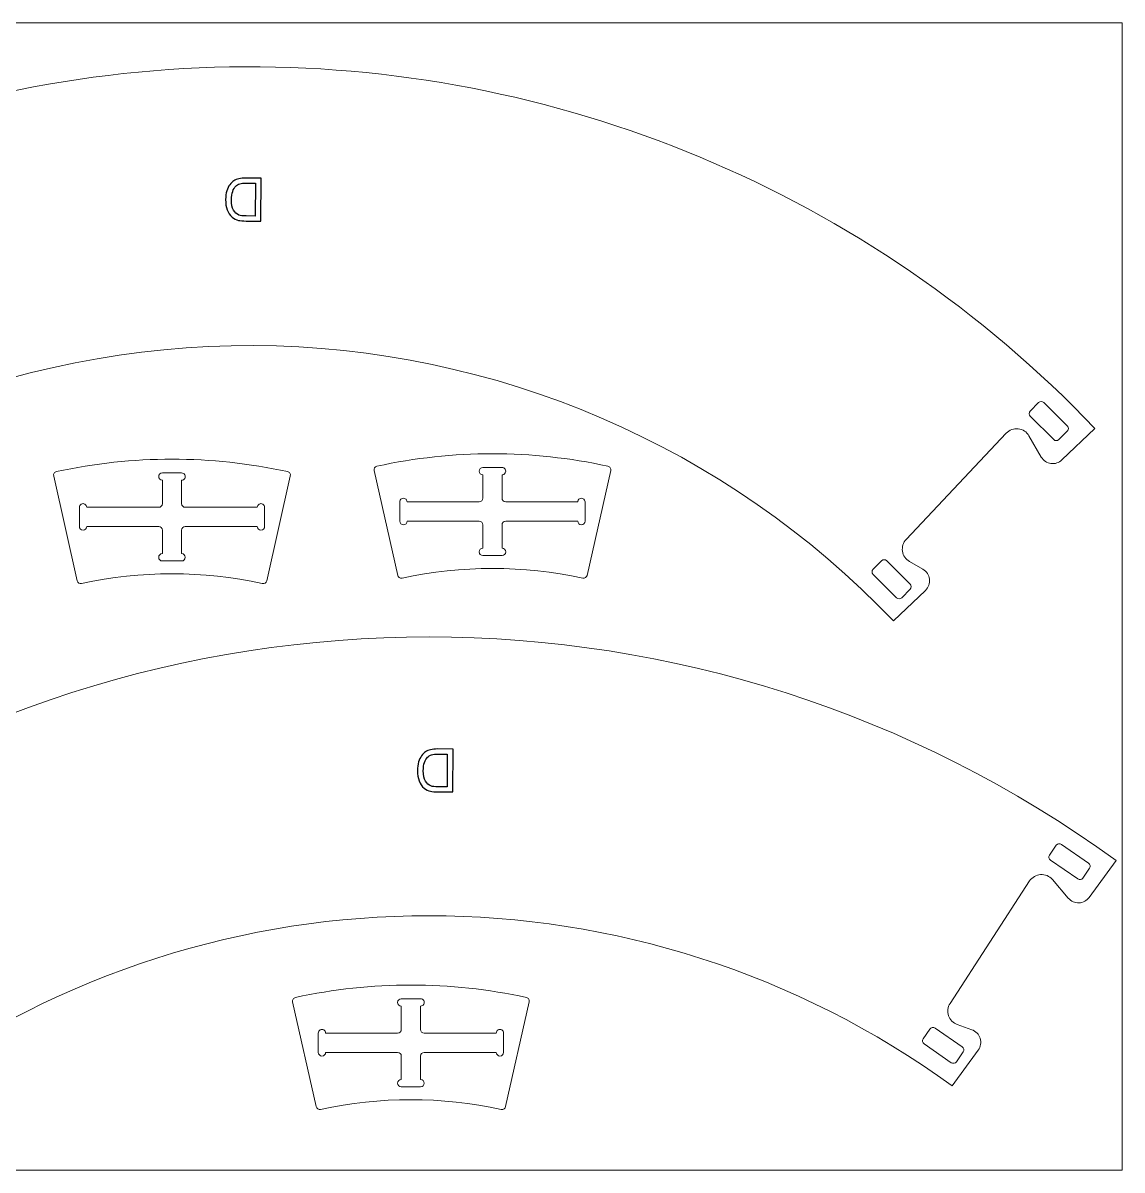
# Model space of a CAD drawing. Header units: centimetres. Extents: x -106 to 144, y -1458 to -1333.
# Drawn here: x 24.5 to 144.3, y -1458.3 to -1333.3 of the extents above; entities that cross this region are included whole.
import ezdxf

# ---------------------------------------------------------------- set-up
doc = ezdxf.new("R2010")
doc.units = ezdxf.units.CM
doc.header["$MEASUREMENT"] = 0
for name, color, linetype in [('decoupe', 7, 'Continuous'), ('lettres', 7, 'Continuous'), ('planche', 7, 'Continuous'), ('trous', 7, 'Continuous')]:
    doc.layers.add(name, color=color, linetype=linetype)

msp = doc.modelspace()

# ---------------------------------------------------------------- linework, layer by layer
at = {"layer": 'decoupe', "color": 5, "lineweight": 9}
for points, knots in [([(-20.36379, -1397.76647), (-20.36379, -1397.76647), (-45.91822, -1380.64063), (-45.91822, -1380.64063), (-22.22956, -1354.10935), (11.4647, -1338.67906), (47.02737, -1338.07622), (82.58993, -1337.47325), (116.78783, -1351.75258), (141.36227, -1377.46569), (141.36227, -1377.46569), (137.76646, -1380.8995), (137.76646, -1380.8995), (137.44521, -1381.20632), (137.00114, -1381.34894), (136.56142, -1381.28651), (136.12159, -1381.22407), (135.73466, -1380.96367), (135.51145, -1380.57962), (135.51145, -1380.57962), (134.16556, -1378.26437), (134.16556, -1378.26437), (133.91977, -1377.84163), (133.48879, -1377.55952), (133.00292, -1377.5036), (132.51704, -1377.44757), (132.03329, -1377.62416), (131.69775, -1377.98005), (131.69775, -1377.98005), (120.78295, -1389.55572), (120.78295, -1389.55572), (120.45722, -1389.90109), (120.30781, -1390.37663), (120.37734, -1390.84627), (120.44699, -1391.31579), (120.72792, -1391.72754), (121.13972, -1391.96366), (121.13972, -1391.96366), (122.60512, -1392.80397), (122.60512, -1392.80397), (123.00198, -1393.03154), (123.2682, -1393.43288), (123.32328, -1393.88699), (123.37848, -1394.3411), (123.21617, -1394.79463), (122.88535, -1395.11046), (122.88535, -1395.11046), (119.39472, -1398.44392), (119.39472, -1398.44392), (101.18374, -1379.39376), (76.01325, -1368.56202), (49.65929, -1368.43427), (23.30532, -1368.30653), (-1.96899, -1378.89375), (-20.36379, -1397.76647)], [0, 0, 0, 0, 0.055555556, 0.055555556, 0.055555556, 0.111111111, 0.111111111, 0.111111111, 0.166666667, 0.166666667, 0.166666667, 0.222222222, 0.222222222, 0.222222222, 0.277777778, 0.277777778, 0.277777778, 0.333333333, 0.333333333, 0.333333333, 0.388888889, 0.388888889, 0.388888889, 0.444444444, 0.444444444, 0.444444444, 0.5, 0.5, 0.5, 0.555555556, 0.555555556, 0.555555556, 0.611111111, 0.611111111, 0.611111111, 0.666666667, 0.666666667, 0.666666667, 0.722222222, 0.722222222, 0.722222222, 0.777777778, 0.777777778, 0.777777778, 0.833333333, 0.833333333, 0.833333333, 0.888888889, 0.888888889, 0.888888889, 0.944444444, 0.944444444, 0.944444444, 1, 1, 1, 1]), ([(63.08145, -1381.58054), (62.97723, -1381.60319), (62.88649, -1381.66652), (62.82909, -1381.75645), (62.77181, -1381.84638), (62.75287, -1381.95537), (62.77634, -1382.05947), (62.77634, -1382.05947), (65.35158, -1393.47284), (65.35158, -1393.47284), (65.39991, -1393.68698), (65.61196, -1393.82223), (65.82656, -1393.77563), (72.31637, -1392.36938), (79.03217, -1392.36938), (85.52197, -1393.77563), (85.73658, -1393.82223), (85.94862, -1393.68698), (85.99696, -1393.47284), (85.99696, -1393.47284), (88.57232, -1382.05947), (88.57232, -1382.05947), (88.59579, -1381.95537), (88.57673, -1381.84638), (88.51945, -1381.75645), (88.46217, -1381.66652), (88.37131, -1381.60319), (88.26708, -1381.58054), (79.96901, -1379.77494), (71.37953, -1379.77494), (63.08145, -1381.58054)], [0, 0, 0, 0, 0.1, 0.1, 0.1, 0.2, 0.2, 0.2, 0.3, 0.3, 0.3, 0.4, 0.4, 0.4, 0.5, 0.5, 0.5, 0.6, 0.6, 0.6, 0.7, 0.7, 0.7, 0.8, 0.8, 0.8, 0.9, 0.9, 0.9, 1, 1, 1, 1]), ([(28.15035, -1382.16974), (28.04613, -1382.19239), (27.95539, -1382.25572), (27.89799, -1382.34565), (27.84071, -1382.43558), (27.82177, -1382.54457), (27.84524, -1382.64867), (27.84524, -1382.64867), (30.42048, -1394.06204), (30.42048, -1394.06204), (30.46881, -1394.27618), (30.68086, -1394.41143), (30.89546, -1394.36483), (37.38527, -1392.95858), (44.10107, -1392.95858), (50.59087, -1394.36483), (50.80548, -1394.41143), (51.01752, -1394.27618), (51.06586, -1394.06204), (51.06586, -1394.06204), (53.64122, -1382.64867), (53.64122, -1382.64867), (53.66469, -1382.54457), (53.64563, -1382.43558), (53.58835, -1382.34565), (53.53107, -1382.25572), (53.44021, -1382.19239), (53.33598, -1382.16974), (45.03791, -1380.36414), (36.44843, -1380.36414), (28.15035, -1382.16974)], [0, 0, 0, 0, 0.1, 0.1, 0.1, 0.2, 0.2, 0.2, 0.3, 0.3, 0.3, 0.4, 0.4, 0.4, 0.5, 0.5, 0.5, 0.6, 0.6, 0.6, 0.7, 0.7, 0.7, 0.8, 0.8, 0.8, 0.9, 0.9, 0.9, 1, 1, 1, 1]), ([(-6.93538, -1434.11171), (-6.93538, -1434.11171), (-6.93538, -1434.11182), (-6.93538, -1434.11182), (-6.93538, -1434.11182), (3.0715, -1446.48073), (3.0715, -1446.48073), (3.35089, -1446.82596), (3.77291, -1447.02415), (4.21699, -1447.01868), (4.66107, -1447.01309), (5.07807, -1446.80439), (5.34862, -1446.45224), (5.34862, -1446.45224), (6.3778, -1445.11273), (6.3778, -1445.11273), (6.67579, -1444.72503), (7.13915, -1444.50055), (7.62808, -1444.5073), (8.117, -1444.51394), (8.57409, -1444.75096), (8.86135, -1445.14661), (8.86135, -1445.14661), (11.69642, -1449.05283), (11.69642, -1449.05283), (45.73468, -1424.38342), (91.77843, -1424.40636), (125.7921, -1449.10967), (125.7921, -1449.10967), (128.63106, -1445.20628), (128.63106, -1445.20628), (128.90011, -1444.83635), (128.97878, -1444.36117), (128.8434, -1443.92422), (128.70802, -1443.4874), (128.37438, -1443.13994), (127.94328, -1442.98693), (127.94328, -1442.98693), (126.35129, -1442.42204), (126.35129, -1442.42204), (125.90392, -1442.26321), (125.55401, -1441.90831), (125.40168, -1441.45869), (125.24934, -1441.00908), (125.3114, -1440.51449), (125.57013, -1440.11643), (125.57013, -1440.11643), (134.24143, -1426.77711), (134.24143, -1426.77711), (134.50794, -1426.36709), (134.95238, -1426.10682), (135.4404, -1426.07511), (135.92853, -1426.0434), (136.40283, -1426.24395), (136.72031, -1426.61603), (136.72031, -1426.61603), (138.4582, -1428.6536), (138.4582, -1428.6536), (138.74642, -1428.9915), (139.17367, -1429.17867), (139.61741, -1429.16146), (140.06126, -1429.14425), (140.4728, -1428.92463), (140.73406, -1428.5655), (140.73406, -1428.5655), (143.65848, -1424.54444), (143.65848, -1424.54444), (99.00472, -1392.09431), (38.54059, -1392.06419), (-6.14548, -1424.46982), (-6.14548, -1424.46982), (-3.22507, -1428.49378), (-3.22507, -1428.49378), (-2.94617, -1428.87805), (-2.8588, -1429.36888), (-2.98789, -1429.82579), (-3.11709, -1430.2827), (-3.44853, -1430.65516), (-3.88724, -1430.83654), (-3.88724, -1430.83654), (-6.36214, -1431.85976), (-6.36214, -1431.85976), (-6.78492, -1432.03453), (-7.10045, -1432.39863), (-7.21325, -1432.84207), (-7.32618, -1433.2854), (-7.22312, -1433.75602), (-6.93538, -1434.11171)], [0, 0, 0, 0, 0.034482759, 0.034482759, 0.034482759, 0.068965517, 0.068965517, 0.068965517, 0.103448276, 0.103448276, 0.103448276, 0.137931034, 0.137931034, 0.137931034, 0.172413793, 0.172413793, 0.172413793, 0.206896552, 0.206896552, 0.206896552, 0.24137931, 0.24137931, 0.24137931, 0.275862069, 0.275862069, 0.275862069, 0.310344828, 0.310344828, 0.310344828, 0.344827586, 0.344827586, 0.344827586, 0.379310345, 0.379310345, 0.379310345, 0.413793103, 0.413793103, 0.413793103, 0.448275862, 0.448275862, 0.448275862, 0.482758621, 0.482758621, 0.482758621, 0.517241379, 0.517241379, 0.517241379, 0.551724138, 0.551724138, 0.551724138, 0.586206897, 0.586206897, 0.586206897, 0.620689655, 0.620689655, 0.620689655, 0.655172414, 0.655172414, 0.655172414, 0.689655172, 0.689655172, 0.689655172, 0.724137931, 0.724137931, 0.724137931, 0.75862069, 0.75862069, 0.75862069, 0.793103448, 0.793103448, 0.793103448, 0.827586207, 0.827586207, 0.827586207, 0.862068966, 0.862068966, 0.862068966, 0.896551724, 0.896551724, 0.896551724, 0.931034483, 0.931034483, 0.931034483, 0.965517241, 0.965517241, 0.965517241, 1, 1, 1, 1]), ([(54.20171, -1439.46962), (54.09749, -1439.49227), (54.00675, -1439.5556), (53.94935, -1439.64553), (53.89207, -1439.73546), (53.87313, -1439.84445), (53.8966, -1439.94855), (53.8966, -1439.94855), (56.47184, -1451.36192), (56.47184, -1451.36192), (56.52017, -1451.57606), (56.73222, -1451.71131), (56.94682, -1451.66471), (63.43663, -1450.25846), (70.15243, -1450.25846), (76.64223, -1451.66471), (76.85684, -1451.71131), (77.06888, -1451.57606), (77.11722, -1451.36192), (77.11722, -1451.36192), (79.69258, -1439.94855), (79.69258, -1439.94855), (79.71605, -1439.84445), (79.69699, -1439.73546), (79.63971, -1439.64553), (79.58243, -1439.5556), (79.49157, -1439.49227), (79.38734, -1439.46962), (71.08927, -1437.66402), (62.49979, -1437.66402), (54.20171, -1439.46962)], [0, 0, 0, 0, 0.1, 0.1, 0.1, 0.2, 0.2, 0.2, 0.3, 0.3, 0.3, 0.4, 0.4, 0.4, 0.5, 0.5, 0.5, 0.6, 0.6, 0.6, 0.7, 0.7, 0.7, 0.8, 0.8, 0.8, 0.9, 0.9, 0.9, 1, 1, 1, 1])]:
    msp.add_open_spline(points, degree=3, knots=knots, dxfattribs=at)
at = {"layer": 'lettres', "color": 230}
for points, knots in [([(50.48232, -1350.19987), (50.48232, -1350.19987), (50.43564, -1354.88212), (50.43564, -1354.88212), (50.43564, -1354.88212), (48.8222, -1354.86557), (48.8222, -1354.86557), (48.45809, -1354.86162), (48.1802, -1354.83629), (47.98965, -1354.78958), (47.72177, -1354.72505), (47.49446, -1354.61166), (47.30665, -1354.44721), (47.06129, -1354.2367), (46.87943, -1353.96763), (46.75999, -1353.64217), (46.64057, -1353.31561), (46.58349, -1352.94466), (46.5877, -1352.52713), (46.5916, -1352.17174), (46.63565, -1351.85688), (46.72201, -1351.58257), (46.80728, -1351.30934), (46.91631, -1351.0831), (47.048, -1350.90385), (47.1797, -1350.7257), (47.32319, -1350.58575), (47.47849, -1350.48402), (47.6338, -1350.3823), (47.82168, -1350.3058), (48.03997, -1350.25453), (48.25827, -1350.20326), (48.51022, -1350.17941), (48.79257, -1350.18187), (48.79257, -1350.18187), (50.48232, -1350.19987), (50.48232, -1350.19987)], [0, 0, 0, 0, 0.083333333, 0.083333333, 0.083333333, 0.166666667, 0.166666667, 0.166666667, 0.25, 0.25, 0.25, 0.333333333, 0.333333333, 0.333333333, 0.416666667, 0.416666667, 0.416666667, 0.5, 0.5, 0.5, 0.583333333, 0.583333333, 0.583333333, 0.666666667, 0.666666667, 0.666666667, 0.75, 0.75, 0.75, 0.833333333, 0.833333333, 0.833333333, 0.916666667, 0.916666667, 0.916666667, 1, 1, 1, 1]), ([(49.85716, -1350.74521), (49.85716, -1350.74521), (48.85749, -1350.73601), (48.85749, -1350.73601), (48.54897, -1350.73233), (48.30681, -1350.75841), (48.12993, -1350.81425), (47.95414, -1350.87009), (47.81311, -1350.95008), (47.70795, -1351.05314), (47.55898, -1351.19851), (47.44246, -1351.39527), (47.35841, -1351.64234), (47.27435, -1351.88942), (47.23038, -1352.1901), (47.22649, -1352.54331), (47.22193, -1353.0328), (47.2975, -1353.41038), (47.45648, -1353.67498), (47.61437, -1353.93957), (47.80757, -1354.11713), (48.03716, -1354.20872), (48.20255, -1354.27495), (48.46949, -1354.30894), (48.83797, -1354.31291), (48.83797, -1354.31291), (49.82129, -1354.32312), (49.82129, -1354.32312), (49.82129, -1354.32312), (49.85716, -1350.74521), (49.85716, -1350.74521)], [0, 0, 0, 0, 0.1, 0.1, 0.1, 0.2, 0.2, 0.2, 0.3, 0.3, 0.3, 0.4, 0.4, 0.4, 0.5, 0.5, 0.5, 0.6, 0.6, 0.6, 0.7, 0.7, 0.7, 0.8, 0.8, 0.8, 0.9, 0.9, 0.9, 1, 1, 1, 1]), ([(71.38024, -1412.39841), (71.38024, -1412.39841), (71.37028, -1417.08083), (71.37028, -1417.08083), (71.37028, -1417.08083), (69.75678, -1417.07784), (69.75678, -1417.07784), (69.39265, -1417.07657), (69.11466, -1417.05353), (68.92389, -1417.00874), (68.65573, -1416.94646), (68.42685, -1416.83406), (68.23724, -1416.67153), (67.99095, -1416.46208), (67.80685, -1416.19489), (67.6849, -1415.86995), (67.56296, -1415.54501), (67.50319, -1415.17431), (67.50339, -1414.75677), (67.50466, -1414.40136), (67.54734, -1414.08631), (67.63032, -1413.81162), (67.71441, -1413.53693), (67.82136, -1413.31023), (67.95118, -1413.13041), (68.0821, -1412.95059), (68.22389, -1412.80894), (68.37875, -1412.70654), (68.53362, -1412.60413), (68.72008, -1412.52573), (68.93814, -1412.4735), (69.15731, -1412.42019), (69.40806, -1412.39416), (69.69042, -1412.3943), (69.69042, -1412.3943), (71.38024, -1412.39841), (71.38024, -1412.39841)], [0, 0, 0, 0, 0.083333333, 0.083333333, 0.083333333, 0.166666667, 0.166666667, 0.166666667, 0.25, 0.25, 0.25, 0.333333333, 0.333333333, 0.333333333, 0.416666667, 0.416666667, 0.416666667, 0.5, 0.5, 0.5, 0.583333333, 0.583333333, 0.583333333, 0.666666667, 0.666666667, 0.666666667, 0.75, 0.75, 0.75, 0.833333333, 0.833333333, 0.833333333, 0.916666667, 0.916666667, 0.916666667, 1, 1, 1, 1]), ([(70.75963, -1412.94974), (70.75963, -1412.94974), (69.75993, -1412.94706), (69.75993, -1412.94706), (69.4514, -1412.94691), (69.20826, -1412.97514), (69.03271, -1413.03174), (68.85716, -1413.08943), (68.71648, -1413.17003), (68.61286, -1413.27355), (68.46562, -1413.42066), (68.34996, -1413.61793), (68.26807, -1413.86536), (68.18509, -1414.11389), (68.14351, -1414.41367), (68.14225, -1414.76799), (68.142, -1415.25749), (68.2214, -1415.63365), (68.38153, -1415.89756), (68.54165, -1416.16038), (68.73672, -1416.33708), (68.9667, -1416.42769), (69.13238, -1416.491), (69.39946, -1416.52383), (69.76795, -1416.52511), (69.76795, -1416.52511), (70.75131, -1416.52669), (70.75131, -1416.52669), (70.75131, -1416.52669), (70.75963, -1412.94974), (70.75963, -1412.94974)], [0, 0, 0, 0, 0.1, 0.1, 0.1, 0.2, 0.2, 0.2, 0.3, 0.3, 0.3, 0.4, 0.4, 0.4, 0.5, 0.5, 0.5, 0.6, 0.6, 0.6, 0.7, 0.7, 0.7, 0.8, 0.8, 0.8, 0.9, 0.9, 0.9, 1, 1, 1, 1])]:
    msp.add_open_spline(points, degree=3, knots=knots, dxfattribs=at)
at = {"layer": 'planche', "lineweight": 20}
msp.add_lwpolyline([(-105.68257, -1458.27895), (144.31743, -1458.27895), (144.31743, -1333.27895), (-105.68257, -1333.27895), (-105.68257, -1458.27895)], close=True, dxfattribs=at)
at = {"layer": 'trous', "color": 3, "lineweight": 20}
for points in [[(134.30853, -1376.14274), (134.30853, -1376.14274), (136.86225, -1378.67936), (136.86225, -1378.67936), (137.01844, -1378.83451), (137.27316, -1378.83365), (137.42831, -1378.67746), (137.42831, -1378.67746), (138.34408, -1377.75552), (138.34408, -1377.75552), (138.49923, -1377.59932), (138.49837, -1377.3446), (138.34217, -1377.18945), (138.34217, -1377.18945), (135.78846, -1374.65284), (135.78846, -1374.65284), (135.63227, -1374.49769), (135.37755, -1374.49854), (135.2224, -1374.65474), (135.2224, -1374.65474), (134.30663, -1375.57668), (134.30663, -1375.57668), (134.15148, -1375.73287), (134.15234, -1375.98759), (134.30853, -1376.14274)], [(117.17686, -1393.37682), (117.17686, -1393.37682), (119.73057, -1395.91343), (119.73057, -1395.91343), (119.88677, -1396.06858), (120.14149, -1396.06773), (120.29664, -1395.91153), (120.29664, -1395.91153), (121.21241, -1394.9896), (121.21241, -1394.9896), (121.36756, -1394.8334), (121.3667, -1394.57868), (121.2105, -1394.42353), (121.2105, -1394.42353), (118.65679, -1391.88692), (118.65679, -1391.88692), (118.5006, -1391.73177), (118.24587, -1391.73262), (118.09072, -1391.88882), (118.09072, -1391.88882), (117.17496, -1392.81075), (117.17496, -1392.81075), (117.01981, -1392.96695), (117.02067, -1393.22167), (117.17686, -1393.37682)], [(136.5131, -1424.52067), (136.5131, -1424.52067), (139.47889, -1426.56026), (139.47889, -1426.56026), (139.66029, -1426.68501), (139.91076, -1426.63866), (140.03551, -1426.45726), (140.03551, -1426.45726), (140.77184, -1425.38655), (140.77184, -1425.38655), (140.89659, -1425.20515), (140.85024, -1424.95468), (140.66884, -1424.82993), (140.66884, -1424.82993), (137.70305, -1422.79035), (137.70305, -1422.79035), (137.52164, -1422.6656), (137.27117, -1422.71194), (137.14642, -1422.89334), (137.14642, -1422.89334), (136.4101, -1423.96405), (136.4101, -1423.96405), (136.28535, -1424.14545), (136.3317, -1424.39592), (136.5131, -1424.52067)], [(122.73589, -1444.53807), (122.73589, -1444.53807), (125.70168, -1446.57765), (125.70168, -1446.57765), (125.88308, -1446.7024), (126.13356, -1446.65606), (126.25831, -1446.47466), (126.25831, -1446.47466), (126.99463, -1445.40395), (126.99463, -1445.40395), (127.11938, -1445.22255), (127.07303, -1444.97208), (126.89163, -1444.84733), (126.89163, -1444.84733), (123.92584, -1442.80774), (123.92584, -1442.80774), (123.74444, -1442.68299), (123.49397, -1442.72934), (123.36922, -1442.91074), (123.36922, -1442.91074), (122.63289, -1443.98145), (122.63289, -1443.98145), (122.50814, -1444.16285), (122.55449, -1444.41332), (122.73589, -1444.53807)]]:
    msp.add_open_spline(points, degree=3, knots=[0, 0, 0, 0, 0.125, 0.125, 0.125, 0.25, 0.25, 0.25, 0.375, 0.375, 0.375, 0.5, 0.5, 0.5, 0.625, 0.625, 0.625, 0.75, 0.75, 0.75, 0.875, 0.875, 0.875, 1, 1, 1, 1], dxfattribs=at)
at = {"layer": 'trous', "color": 3, "lineweight": 9}
for points in [[(50.84312, -1388.15807), (50.84312, -1388.15807), (50.84312, -1386.05804), (50.84312, -1386.05804), (50.84312, -1385.91513), (50.7669, -1385.78302), (50.64316, -1385.71156), (50.51942, -1385.64022), (50.36697, -1385.64011), (50.24312, -1385.71156), (50.11937, -1385.78302), (50.04315, -1385.91501), (50.04315, -1386.05804), (50.04315, -1386.05804), (42.19322, -1386.05804), (42.19322, -1386.05804), (41.97235, -1386.05804), (41.79318, -1385.87888), (41.79318, -1385.65788), (41.79318, -1385.65788), (41.79318, -1383.1103), (41.79318, -1383.1103), (41.93609, -1383.1103), (42.0682, -1383.03408), (42.13966, -1382.91033), (42.21112, -1382.78647), (42.21112, -1382.63403), (42.13966, -1382.51029), (42.0682, -1382.38655), (41.93609, -1382.31033), (41.79318, -1382.31033), (41.79318, -1382.31033), (39.69316, -1382.31033), (39.69316, -1382.31033), (39.47228, -1382.31033), (39.29311, -1382.48938), (39.29311, -1382.71025), (39.29311, -1382.93125), (39.47228, -1383.1103), (39.69316, -1383.1103), (39.69316, -1383.1103), (39.69316, -1385.65788), (39.69316, -1385.65788), (39.69316, -1385.76408), (39.6511, -1385.86587), (39.57604, -1385.94092), (39.50109, -1386.01587), (39.3992, -1386.05804), (39.29311, -1386.05804), (39.29311, -1386.05804), (31.44318, -1386.05804), (31.44318, -1386.05804), (31.44318, -1385.91501), (31.36696, -1385.78302), (31.24322, -1385.71156), (31.11948, -1385.64022), (30.96692, -1385.64022), (30.84318, -1385.71156), (30.71944, -1385.78302), (30.64321, -1385.91501), (30.64321, -1386.05804), (30.64321, -1386.05804), (30.64321, -1388.15795), (30.64321, -1388.15795), (30.64321, -1388.37894), (30.82226, -1388.55799), (31.04314, -1388.55799), (31.26414, -1388.55799), (31.44318, -1388.37894), (31.44318, -1388.15807), (31.44318, -1388.15807), (31.44318, -1388.15795), (31.44318, -1388.15795), (31.44318, -1388.15795), (39.29311, -1388.15795), (39.29311, -1388.15795), (39.3992, -1388.15795), (39.50098, -1388.20013), (39.57604, -1388.27519), (39.65098, -1388.35013), (39.69316, -1388.45191), (39.69316, -1388.55799), (39.69316, -1388.55799), (39.69316, -1391.11023), (39.69316, -1391.11023), (39.47228, -1391.11023), (39.29311, -1391.28939), (39.29311, -1391.51027), (39.29311, -1391.73115), (39.47228, -1391.91031), (39.69316, -1391.91031), (39.69316, -1391.91031), (41.79318, -1391.91031), (41.79318, -1391.91031), (42.01417, -1391.91031), (42.19322, -1391.73115), (42.19322, -1391.51027), (42.19322, -1391.28939), (42.01417, -1391.11023), (41.79318, -1391.11023), (41.79318, -1391.11023), (41.79318, -1388.55799), (41.79318, -1388.55799), (41.79318, -1388.45191), (41.83536, -1388.35025), (41.91042, -1388.27519), (41.98536, -1388.20024), (42.08714, -1388.15795), (42.19322, -1388.15795), (42.19322, -1388.15795), (50.04315, -1388.15795), (50.04315, -1388.15795), (50.04315, -1388.37894), (50.2222, -1388.55799), (50.4432, -1388.55799), (50.66407, -1388.55799), (50.84312, -1388.37894), (50.84312, -1388.15807)], [(85.77422, -1387.56887), (85.77422, -1387.56887), (85.77422, -1385.46884), (85.77422, -1385.46884), (85.77422, -1385.32593), (85.698, -1385.19382), (85.57426, -1385.12236), (85.45052, -1385.05102), (85.29807, -1385.05091), (85.17422, -1385.12236), (85.05047, -1385.19382), (84.97425, -1385.32581), (84.97425, -1385.46884), (84.97425, -1385.46884), (77.12432, -1385.46884), (77.12432, -1385.46884), (76.90345, -1385.46884), (76.72428, -1385.28968), (76.72428, -1385.06868), (76.72428, -1385.06868), (76.72428, -1382.5211), (76.72428, -1382.5211), (76.86719, -1382.5211), (76.9993, -1382.44488), (77.07076, -1382.32113), (77.14222, -1382.19727), (77.14222, -1382.04483), (77.07076, -1381.92109), (76.9993, -1381.79735), (76.86719, -1381.72113), (76.72428, -1381.72113), (76.72428, -1381.72113), (74.62426, -1381.72113), (74.62426, -1381.72113), (74.40338, -1381.72113), (74.22421, -1381.90018), (74.22421, -1382.12105), (74.22421, -1382.34205), (74.40338, -1382.5211), (74.62426, -1382.5211), (74.62426, -1382.5211), (74.62426, -1385.06868), (74.62426, -1385.06868), (74.62426, -1385.17488), (74.5822, -1385.27667), (74.50714, -1385.35172), (74.43219, -1385.42667), (74.3303, -1385.46884), (74.22421, -1385.46884), (74.22421, -1385.46884), (66.37428, -1385.46884), (66.37428, -1385.46884), (66.37428, -1385.32581), (66.29806, -1385.19382), (66.17432, -1385.12236), (66.05058, -1385.05102), (65.89802, -1385.05102), (65.77428, -1385.12236), (65.65054, -1385.19382), (65.57431, -1385.32581), (65.57431, -1385.46884), (65.57431, -1385.46884), (65.57431, -1387.56875), (65.57431, -1387.56875), (65.57431, -1387.78974), (65.75336, -1387.96879), (65.97424, -1387.96879), (66.19524, -1387.96879), (66.37428, -1387.78974), (66.37428, -1387.56887), (66.37428, -1387.56887), (66.37428, -1387.56875), (66.37428, -1387.56875), (66.37428, -1387.56875), (74.22421, -1387.56875), (74.22421, -1387.56875), (74.3303, -1387.56875), (74.43208, -1387.61093), (74.50714, -1387.68599), (74.58208, -1387.76093), (74.62426, -1387.86271), (74.62426, -1387.96879), (74.62426, -1387.96879), (74.62426, -1390.52103), (74.62426, -1390.52103), (74.40338, -1390.52103), (74.22421, -1390.70019), (74.22421, -1390.92107), (74.22421, -1391.14195), (74.40338, -1391.32111), (74.62426, -1391.32111), (74.62426, -1391.32111), (76.72428, -1391.32111), (76.72428, -1391.32111), (76.94527, -1391.32111), (77.12432, -1391.14195), (77.12432, -1390.92107), (77.12432, -1390.70019), (76.94527, -1390.52103), (76.72428, -1390.52103), (76.72428, -1390.52103), (76.72428, -1387.96879), (76.72428, -1387.96879), (76.72428, -1387.86271), (76.76646, -1387.76105), (76.84152, -1387.68599), (76.91646, -1387.61104), (77.01824, -1387.56875), (77.12432, -1387.56875), (77.12432, -1387.56875), (84.97425, -1387.56875), (84.97425, -1387.56875), (84.97425, -1387.78974), (85.1533, -1387.96879), (85.3743, -1387.96879), (85.59517, -1387.96879), (85.77422, -1387.78974), (85.77422, -1387.56887)], [(76.89448, -1445.45795), (76.89448, -1445.45795), (76.89448, -1443.35792), (76.89448, -1443.35792), (76.89448, -1443.21501), (76.81826, -1443.0829), (76.69452, -1443.01144), (76.57078, -1442.9401), (76.41833, -1442.93999), (76.29448, -1443.01144), (76.17073, -1443.0829), (76.09451, -1443.21489), (76.09451, -1443.35792), (76.09451, -1443.35792), (68.24458, -1443.35792), (68.24458, -1443.35792), (68.02371, -1443.35792), (67.84454, -1443.17876), (67.84454, -1442.95776), (67.84454, -1442.95776), (67.84454, -1440.41018), (67.84454, -1440.41018), (67.98745, -1440.41018), (68.11956, -1440.33396), (68.19102, -1440.21021), (68.26248, -1440.08635), (68.26248, -1439.93391), (68.19102, -1439.81017), (68.11956, -1439.68643), (67.98745, -1439.61021), (67.84454, -1439.61021), (67.84454, -1439.61021), (65.74452, -1439.61021), (65.74452, -1439.61021), (65.52364, -1439.61021), (65.34447, -1439.78926), (65.34447, -1440.01013), (65.34447, -1440.23113), (65.52364, -1440.41018), (65.74452, -1440.41018), (65.74452, -1440.41018), (65.74452, -1442.95776), (65.74452, -1442.95776), (65.74452, -1443.06396), (65.70246, -1443.16575), (65.6274, -1443.2408), (65.55245, -1443.31575), (65.45056, -1443.35792), (65.34447, -1443.35792), (65.34447, -1443.35792), (57.49454, -1443.35792), (57.49454, -1443.35792), (57.49454, -1443.21489), (57.41832, -1443.0829), (57.29458, -1443.01144), (57.17084, -1442.9401), (57.01828, -1442.9401), (56.89454, -1443.01144), (56.7708, -1443.0829), (56.69457, -1443.21489), (56.69457, -1443.35792), (56.69457, -1443.35792), (56.69457, -1445.45783), (56.69457, -1445.45783), (56.69457, -1445.67882), (56.87362, -1445.85787), (57.0945, -1445.85787), (57.3155, -1445.85787), (57.49454, -1445.67882), (57.49454, -1445.45795), (57.49454, -1445.45795), (57.49454, -1445.45783), (57.49454, -1445.45783), (57.49454, -1445.45783), (65.34447, -1445.45783), (65.34447, -1445.45783), (65.45056, -1445.45783), (65.55234, -1445.50001), (65.6274, -1445.57507), (65.70234, -1445.65001), (65.74452, -1445.75179), (65.74452, -1445.85787), (65.74452, -1445.85787), (65.74452, -1448.41011), (65.74452, -1448.41011), (65.52364, -1448.41011), (65.34447, -1448.58927), (65.34447, -1448.81015), (65.34447, -1449.03103), (65.52364, -1449.21019), (65.74452, -1449.21019), (65.74452, -1449.21019), (67.84454, -1449.21019), (67.84454, -1449.21019), (68.06553, -1449.21019), (68.24458, -1449.03103), (68.24458, -1448.81015), (68.24458, -1448.58927), (68.06553, -1448.41011), (67.84454, -1448.41011), (67.84454, -1448.41011), (67.84454, -1445.85787), (67.84454, -1445.85787), (67.84454, -1445.75179), (67.88672, -1445.65013), (67.96178, -1445.57507), (68.03672, -1445.50012), (68.1385, -1445.45783), (68.24458, -1445.45783), (68.24458, -1445.45783), (76.09451, -1445.45783), (76.09451, -1445.45783), (76.09451, -1445.67882), (76.27356, -1445.85787), (76.49456, -1445.85787), (76.71543, -1445.85787), (76.89448, -1445.67882), (76.89448, -1445.45795)]]:
    msp.add_open_spline(points, degree=3, knots=[0, 0, 0, 0, 0.025641026, 0.025641026, 0.025641026, 0.051282051, 0.051282051, 0.051282051, 0.076923077, 0.076923077, 0.076923077, 0.102564103, 0.102564103, 0.102564103, 0.128205128, 0.128205128, 0.128205128, 0.153846154, 0.153846154, 0.153846154, 0.179487179, 0.179487179, 0.179487179, 0.205128205, 0.205128205, 0.205128205, 0.230769231, 0.230769231, 0.230769231, 0.256410256, 0.256410256, 0.256410256, 0.282051282, 0.282051282, 0.282051282, 0.307692308, 0.307692308, 0.307692308, 0.333333333, 0.333333333, 0.333333333, 0.358974359, 0.358974359, 0.358974359, 0.384615385, 0.384615385, 0.384615385, 0.41025641, 0.41025641, 0.41025641, 0.435897436, 0.435897436, 0.435897436, 0.461538462, 0.461538462, 0.461538462, 0.487179487, 0.487179487, 0.487179487, 0.512820513, 0.512820513, 0.512820513, 0.538461538, 0.538461538, 0.538461538, 0.564102564, 0.564102564, 0.564102564, 0.58974359, 0.58974359, 0.58974359, 0.615384615, 0.615384615, 0.615384615, 0.641025641, 0.641025641, 0.641025641, 0.666666667, 0.666666667, 0.666666667, 0.692307692, 0.692307692, 0.692307692, 0.717948718, 0.717948718, 0.717948718, 0.743589744, 0.743589744, 0.743589744, 0.769230769, 0.769230769, 0.769230769, 0.794871795, 0.794871795, 0.794871795, 0.820512821, 0.820512821, 0.820512821, 0.846153846, 0.846153846, 0.846153846, 0.871794872, 0.871794872, 0.871794872, 0.897435897, 0.897435897, 0.897435897, 0.923076923, 0.923076923, 0.923076923, 0.948717949, 0.948717949, 0.948717949, 0.974358974, 0.974358974, 0.974358974, 1, 1, 1, 1], dxfattribs=at)

doc.saveas('drawing.dxf')
